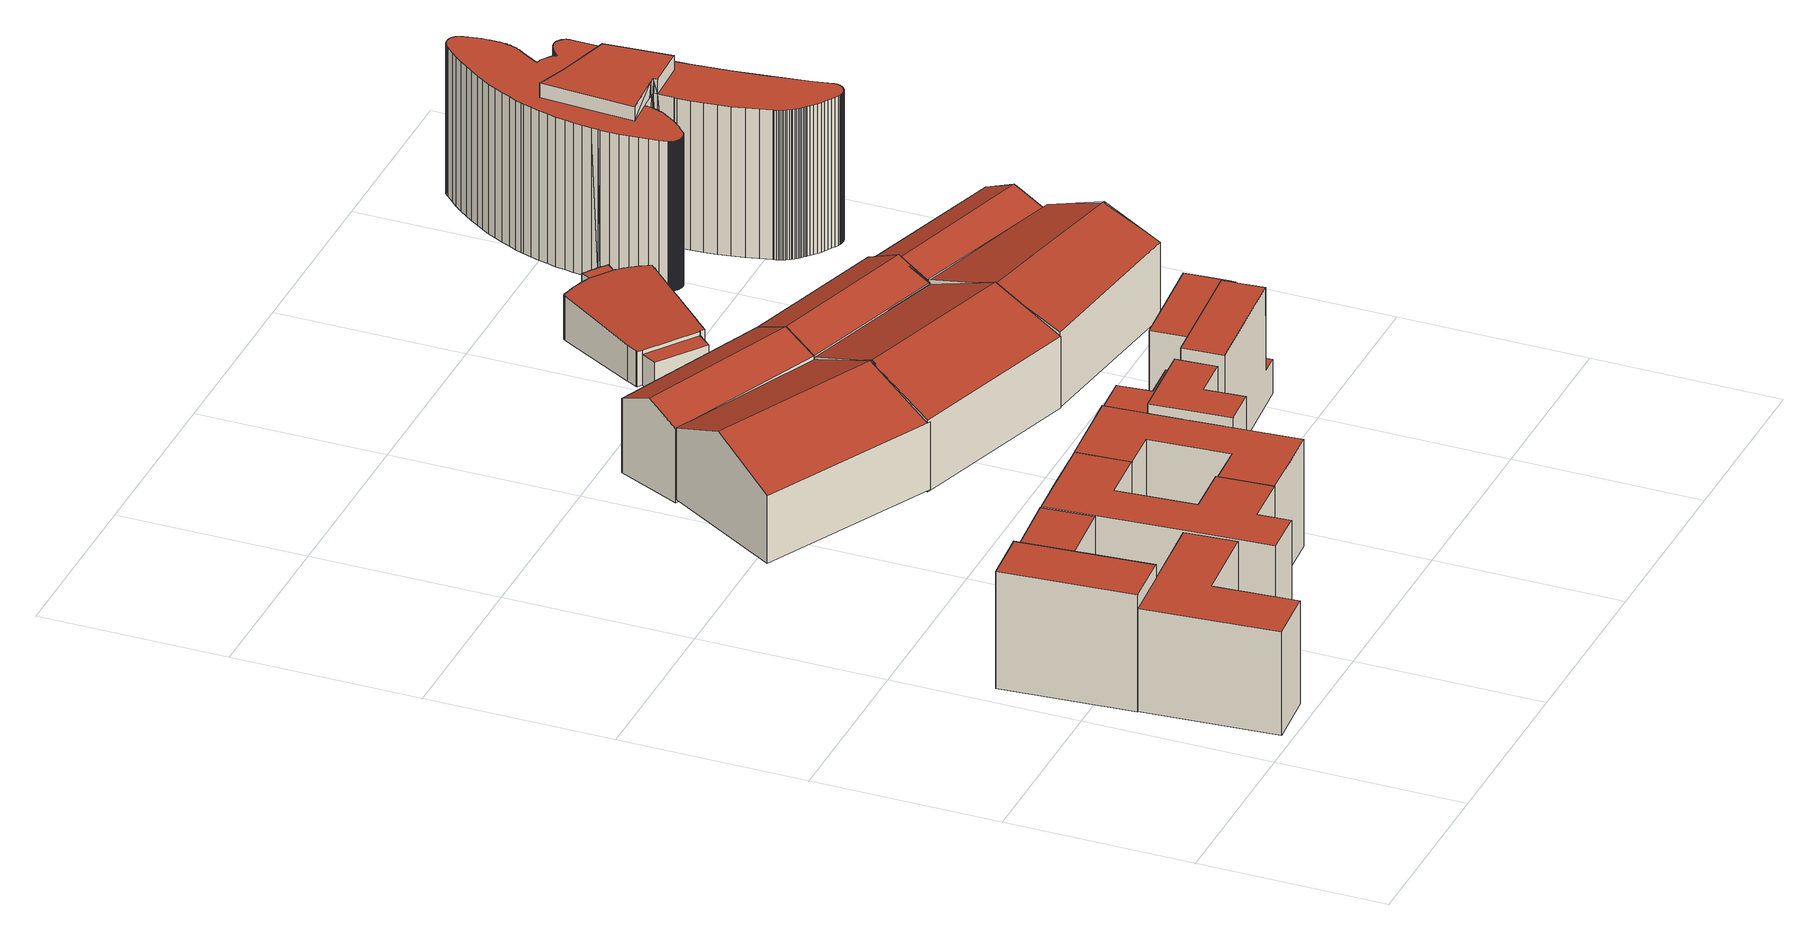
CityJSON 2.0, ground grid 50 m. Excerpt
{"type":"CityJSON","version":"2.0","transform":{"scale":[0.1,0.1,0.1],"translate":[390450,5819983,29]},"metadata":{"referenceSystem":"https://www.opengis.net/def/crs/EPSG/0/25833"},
"CityObjects":{
"building1":{"type":"Building","attributes":{"function":"1499","roofType":"1000","measuredHeight":32.84},"address":[{"locality":"Berlin","thoroughfareNumber":"8","thoroughfareName":"Neustädtische Kirchstr."}],"geometry":[{"type":"MultiSurface","lod":"2","boundaries":[[[0,1,2,3]],[[1,4,5,2]],[[0,6,4,1]],[[3,7,6,0]],[[2,5,7,3]],[[4,6,7,5]]],"semantics":{"surfaces":[{"type":"GroundSurface"},{"type":"WallSurface"},{"type":"RoofSurface"}],"values":[0,1,1,1,1,2]}}]},
"building2":{"type":"Building","attributes":{"function":"1499","roofType":"1000","measuredHeight":29.03},"address":[{"locality":"Berlin","thoroughfareNumber":"7A","thoroughfareName":"Neustädtische Kirchstr."},{"locality":"Berlin","thoroughfareNumber":"7","thoroughfareName":"Neustädtische Kirchstr."}],"geometry":[{"type":"MultiSurface","lod":"2","boundaries":[[[8,9,10,11,12,13,14,15]],[[16,15,14,17]],[[18,13,12,19]],[[20,19,12,11,10]],[[17,14,13,18]],[[10,9,8,21,22,20]],[[21,8,15,16]],[[19,20,22,21,16,17,18]]],"semantics":{"surfaces":[{"type":"RoofSurface"},{"type":"WallSurface"},{"type":"GroundSurface"}],"values":[0,1,1,1,1,1,1,2]}}]},
"building3":{"type":"Building","attributes":{"function":"1499","roofType":"1000","measuredHeight":29.71},"address":[{"locality":"Berlin","thoroughfareNumber":"21","thoroughfareName":"Georgenstr."}],"geometry":[{"type":"MultiSurface","lod":"2","boundaries":[[[23,24,25,26]],[[27,28,29,30]],[[27,24,23,28]],[[30,25,24,27]],[[28,23,26,29]],[[29,26,25,30]]],"semantics":{"surfaces":[{"type":"RoofSurface"},{"type":"GroundSurface"},{"type":"WallSurface"}],"values":[0,1,2,2,2,2]}}]},
"building4":{"type":"Building","attributes":{"function":"1499","roofType":"1000","measuredHeight":30.16},"address":[{"locality":"Berlin","thoroughfareNumber":"22","thoroughfareName":"Georgenstr."}],"geometry":[{"type":"MultiSurface","lod":"2","boundaries":[[[31,32,33,34,35,36,37,38,39,40,41]],[[42,43,44,45,46,47,48,49,50,51,52,53,54,55]],[[40,49,48,41]],[[33,45,44,34]],[[34,44,43,35]],[[41,48,47,31]],[[32,46,45,33]],[[31,47,46,32]],[[38,51,50,39]],[[43,42,55,54,53,37,36,35]],[[53,52,51,38,37]],[[39,50,49,40]]],"semantics":{"surfaces":[{"type":"GroundSurface"},{"type":"RoofSurface"},{"type":"WallSurface"}],"values":[0,1,2,2,2,2,2,2,2,2,2,2]}}]},
"building5":{"type":"Building","attributes":{"function":"1421","roofType":"1000","measuredHeight":30.05},"address":[{"locality":"Berlin","thoroughfareNumber":"23","thoroughfareName":"Georgenstr."}],"geometry":[{"type":"MultiSurface","lod":"2","boundaries":[[[56,57,58,59,60,61,62,63,64,65,66]],[[67,68,69,70,71,72,73,74,75,76]],[[74,61,60,75]],[[75,60,59,76]],[[67,58,57,68]],[[69,68,57,56,70]],[[76,59,58,67]],[[73,62,61,74]],[[64,63,62,73,72]],[[56,66,65,64,72,71,70]]],"semantics":{"surfaces":[{"type":"RoofSurface"},{"type":"GroundSurface"},{"type":"WallSurface"}],"values":[0,1,2,2,2,2,2,2,2,2]}}]},
"building6":{"type":"Building","attributes":{"function":"1499","roofType":"1000","measuredHeight":33},"address":[{"locality":"Berlin","thoroughfareNumber":"24","thoroughfareName":"Georgenstr."}],"geometry":[{"type":"MultiSurface","lod":"2","boundaries":[[[77,78,79,80,81,82,83,84]],[[85,86,87,88,89,90,91]],[[92,93,94,95]],[[96,97,98,99,100,101,102,103]],[[104,105,106,107,108,109,110,111,112]],[[81,80,95,94,105,104,85,91,113]],[[88,103,102,89]],[[104,112,86,85]],[[96,109,108,107,114,115,78,77,84,98,97]],[[79,92,95,80]],[[84,83,82,100,99,98]],[[89,102,101,90]],[[96,103,88,87,86,112,111,110,109]],[[78,115,114,107,106,93,92,79]],[[105,94,93,106]],[[90,101,100,82,81,113,91]]],"semantics":{"surfaces":[{"type":"RoofSurface"},{"type":"GroundSurface"},{"type":"WallSurface"}],"values":[0,0,0,0,1,2,2,2,2,2,2,2,2,2,2,2]}}]},
"building7":{"type":"Building","attributes":{"function":"1499","roofType":"1000","measuredHeight":33.16},"address":[{"locality":"Berlin","thoroughfareNumber":"25","thoroughfareName":"Georgenstr."}],"geometry":[{"type":"MultiSurface","lod":"2","boundaries":[[[116,117,118,119,120,121,122]],[[123,124,125,126,127,128,129]],[[130,131,132,133]],[[134,135,136,137]],[[138,139,140,141]],[[141,127,126,138]],[[130,129,128,137,136,142,131]],[[140,143,134,137,128,127,141]],[[133,123,129,130]],[[135,134,143,140,139,116,122,144,145]],[[117,116,139,138,126,125,146,118]],[[133,132,120,119,118,146,125,124,123]],[[122,121,120,132,131,142,136,135,145,144]]],"semantics":{"surfaces":[{"type":"GroundSurface"},{"type":"RoofSurface"},{"type":"WallSurface"}],"values":[0,1,1,1,1,2,2,2,2,2,2,2,2]}}]},
"building8":{"type":"Building","attributes":{"description":"155919_BFFS","name":"Friedrichstraße","function":"1191","roofType":"1130","measuredHeight":27.84},"address":[{"locality":"Berlin","thoroughfareNumber":"142","thoroughfareName":"Friedrichstr."}],"geometry":[{"type":"MultiSurface","lod":"2","boundaries":[[[147,148,149,150]],[[151,152,153,154]],[[155,156,157,158]],[[159,160,161,162]],[[163,164,165,166]],[[167,168,169,170]],[[171,172,173,174]],[[175,176,177,178]],[[179,180,181,150,149]],[[182,183,184,148,147]],[[185,186,169,168]],[[187,188,171,174]],[[189,190,175,178]],[[181,182,147,150]],[[191,192,151,154]],[[184,193,182,162,161]],[[194,195,196,158,157]],[[197,198,177,176]],[[188,199,200,172,171]],[[201,184,161,160]],[[202,203,153,152]],[[196,204,155,158]],[[205,206,164,163]],[[192,207,202,152,151]],[[203,208,191,154,153]],[[186,209,210,170,169]],[[211,212,187,174,173]],[[213,214,185,168,167]],[[182,215,159,162]],[[200,211,173,172]],[[204,216,217,156,155]],[[215,218,201,160,159]],[[217,194,157,156]],[[219,220,166,165]],[[184,179,149,148]],[[210,213,167,170]],[[198,189,178,177]],[[190,197,176,175]],[[206,219,165,164]],[[220,205,163,166]],[[213,210,209,214]],[[192,191,208,207]],[[205,219,206]],[[182,181,180,183]],[[218,193,184,201]],[[204,196,195,216]],[[214,209,186,185]],[[199,212,211,200]],[[207,208,203,202]],[[188,187,212,199]],[[183,180,179,184]],[[215,182,193,218]],[[216,195,194,217]],[[220,219,205]],[[190,189,198,197]]],"semantics":{"surfaces":[{"type":"GroundSurface"},{"type":"WallSurface"},{"type":"RoofSurface"}],"values":[0,0,0,0,0,0,0,0,1,1,1,1,1,1,1,1,1,1,1,1,1,1,1,1,1,1,1,1,1,1,1,1,1,1,1,1,1,1,1,1,2,2,2,2,2,2,2,2,2,2,2,2,2,2,2]}}]},
"building9":{"type":"Building","attributes":{"roofType":"1000","measuredHeight":12.58},"address":[{"country":"Germany","locality":"Berlin"}],"geometry":[{"type":"Solid","lod":"2","boundaries":[[[[221,222,223,224]],[[225,226,227,228]],[[229,225,228,230]],[[231,221,224,232]],[[233,234,235,236,237,238,239,240]],[[222,241,242,223]],[[226,243,244,227]],[[245,246,247,248,249,250,251,252,234,233,240,239,253,254,255,256,257,230,228,227,244,258,259,260,261,262,263,264,265,266,267,268,269,270,271,272,273,274,232,224,223,242,275,276,277,278,279,280,281,282,283,284]],[[285,286,271,270]],[[287,285,270,269]],[[288,289,257,256]],[[290,291,274,273]],[[291,231,232,274]],[[286,292,272,271]],[[289,229,230,257]],[[292,290,273,272]],[[293,294,262,261]],[[295,296,264,263]],[[294,295,263,262]],[[297,298,259,258]],[[299,255,254,300]],[[252,251,301,302,303,235,234]],[[247,246,304,305,306,248]],[[243,297,258,244]],[[307,293,261,260]],[[302,301,308,309,306,305,304,310,311,312,313,314,315,316,317,318,319,320,321,322,296,295,294,293,307,298,297,243,226,225,229,289,288,299,300,323]],[[298,307,260,259]],[[316,315,280,279]],[[318,317,278,277]],[[317,316,279,278]],[[313,312,283,282]],[[315,314,281,280]],[[314,313,282,281]],[[322,321,241,324]],[[241,321,320,275,242]],[[296,322,324,265,264]],[[319,318,277,276]],[[320,319,276,275]],[[325,323,300,254,253]],[[324,326,266,265]],[[308,301,251,250]],[[238,325,253,239]],[[302,323,325,303]],[[299,288,256,255]],[[327,328,268,267]],[[328,287,269,268]],[[326,327,267,266]],[[311,310,245,284]],[[236,235,303,325,238,237]],[[310,304,246,245]],[[312,311,284,283]],[[309,308,250,249]],[[306,309,249,248]],[[222,221,231,291,290,292,286,285,287,328,327,326,324,241]]]],"semantics":{"surfaces":[{"type":"WallSurface"},{"type":"GroundSurface"},{"type":"RoofSurface"}],"values":[[0,0,0,0,0,0,0,1,0,0,0,0,0,0,0,0,0,0,0,0,0,0,0,0,0,2,0,0,0,0,0,0,0,0,0,0,0,0,0,0,0,0,0,0,0,0,0,0,2,0,0,0,0,2]]}}]},
"building10":{"type":"Building","geometry":[{"type":"MultiSurface","lod":"2","boundaries":[[[329,330,331,332]],[[333,334,335,336]],[[337,333,336,338]],[[339,340,341,342]],[[343,344,345,346]],[[340,337,338,341]],[[334,343,346,335]],[[347,348,349,350]],[[348,351,352,349]],[[351,353,354,352]],[[355,356,357,358]],[[359,360,361,362]],[[363,364,365,366]],[[360,363,366,361]],[[367,368,369,370]],[[371,367,370,372]],[[373,359,362,374]],[[356,375,376,357]],[[377,371,372,378]],[[375,377,378,376]],[[379,355,358,380]],[[381,382,383,384]],[[382,373,374,383]],[[385,386,387,388]],[[386,389,390,387]],[[391,392,393,394]],[[395,396,397,398]],[[396,399,400,397]],[[401,402,403,404]],[[405,406,407,408]],[[406,409,410,407]],[[411,412,413,414]],[[399,415,416,400]],[[389,411,414,390]],[[415,401,404,416]],[[402,385,388,403]],[[412,405,408,413]],[[409,391,394,410]],[[417,395,398,418]],[[419,420,421,422]],[[423,424,425,426]],[[427,428,429,430]],[[424,431,432,425]],[[433,423,426,434]],[[435,436,437,438]],[[428,419,422,429]],[[344,439,440,345]],[[441,442,443,444]],[[439,435,438,440]],[[442,445,446,443]],[[445,447,448,446]],[[447,449,450,448]],[[431,427,430,432]],[[436,433,434,437]],[[420,441,444,421]],[[451,452,453,454]],[[455,456,457,458]],[[456,459,460,457]],[[459,379,380,460]],[[461,451,454,462]],[[463,461,462,464]],[[465,463,464,466]],[[467,468,469,470]],[[471,472,473,474]],[[475,476,477,478]],[[479,480,481,482]],[[468,475,478,469]],[[472,483,484,473]],[[480,467,470,481]],[[476,471,474,477]],[[485,486,487,488]],[[486,489,490,487]],[[491,485,488,492]],[[493,494,495,496]],[[497,498,499,500]],[[501,497,500,502]],[[483,503,504,484]],[[505,506,507,508]],[[498,509,510,499]],[[511,512,513,514]],[[506,515,516,507]],[[517,511,514,518]],[[503,519,520,504]],[[521,501,502,522]],[[519,523,524,520]],[[494,521,522,495]],[[523,505,508,524]],[[509,517,518,510]],[[512,525,526,513]],[[527,528,529]],[[530,528,527]],[[530,527,516]],[[515,531,530,516]],[[532,533,534,535]],[[536,537,538,539]],[[540,541,542,543]],[[544,545,546,547]],[[537,540,543,538]],[[541,548,549,542]],[[548,550,551,549]],[[550,532,535,551]],[[545,536,539,546]],[[552,553,554,555]],[[556,552,555,557]],[[558,559,560,561]],[[562,563,564,565]],[[553,566,567,554]],[[568,569,570,571]],[[566,568,571,567]],[[569,572,573,570]],[[574,562,565,575]],[[559,576,577,560]],[[572,574,575,573]],[[576,556,557,577]],[[578,579,580,581,582,583,584,585,586,587,588,589,590,591,592,593,594,595,596,418,398,397,400,416,404,403,388,387,390,414,413,408,407,410,394,393,597,598,599,600,601,602,603,604,605,606,607,608,609,610,611,612,613,614,615,616,617,618,619,620,621,622,623,624,625,626,627,628,629,630,631,632,633,634,635,636,637,638,639,640,641,642,643,644,645,646,350,349,352,354,647,648,649,650,651,652,653,654,655,656,657,658,659,547,546,539,538,543,542,549,551,535,534,660,661,662,663,664,665,666,667,668,669,670,671,672,673,674,675,676,677,678,342,341,338,336,335,346,345,440,438,437,434,426,425,432,430,429,422,421,444,443,446,448,450,679,680,681,682,683,684,685,686,687,688,689,690,691,692,693,694,695,696,697,698,699,700,701,702,703,704,705,706,707,708,709,710,711,712,713,714,715,716,717,718,492,488,487,490,719,720,721,722,723,724,725,726,727,728,729,730,731,732,733,734,735,561,560,577,557,555,554,567,571,570,573,575,565,564,736,737,738,739,740,741,742,743,744,745,746,747,748,749,750,751,752,753,754,755,756,757,758,759,760,761,762,763,764,765,766,767,768,769,770,771,772,773,774,775,776,777,778,779,780,781,782,783,784,785,786,787,788,789,790,791,792,793,794,458,457,460,380,358,357,376,378,372,370,369,795,796,384,383,374,362,361,366,365,797,798,799,800,801,802,803,804,496,495,522,502,500,499,510,518,514,513,526,805,806,807,808,809,810,811,812,813,814,815,816,817,818,819,820,821,822,823,824,825,826,827,828,829,830,482,481,470,469,478,477,474,473,484,504,520,524,508,507,516,527,529,831,832,833,834,835,836,837,838,839,840,841,842,843,844,845,846,847,848,849,850,851,852,853,854,855,856,857,858,859,860,861,862,863,864,865,866,867,868,869,870,871,872,873,874,875,876,877,878,466,464,462,454,453,879,880,881,882,883,884,885,886,887,888,889,890,891,892,893,894,895,896,897,898,332,331,899,900,901,902,903,904,905,906]],[[907,908,732,731]],[[909,907,731,730]],[[910,909,730,729]],[[911,912,816,815]],[[913,914,830,829]],[[915,916,806,805]],[[525,915,805,526]],[[917,918,818,817]],[[919,920,810,809]],[[921,922,827,826]],[[923,924,824,823]],[[924,925,825,824]],[[926,927,808,807]],[[928,929,822,821]],[[930,928,821,820]],[[931,932,812,811]],[[933,913,829,828]],[[934,930,820,819]],[[935,936,814,813]],[[936,911,815,814]],[[925,921,826,825]],[[914,479,482,830]],[[918,934,819,818]],[[912,917,817,816]],[[922,933,828,827]],[[916,926,807,806]],[[929,923,823,822]],[[927,919,809,808]],[[920,931,811,810]],[[932,935,813,812]],[[937,938,875,874]],[[939,465,466,878]],[[938,940,876,875]],[[941,329,332,898]],[[942,939,878,877]],[[943,937,874,873]],[[392,944,597,393]],[[945,946,603,602]],[[947,948,869,868]],[[944,949,598,597]],[[950,951,872,871]],[[948,952,870,869]],[[953,954,600,599]],[[940,942,877,876]],[[949,953,599,598]],[[952,950,871,870]],[[955,945,602,601]],[[956,947,868,867]],[[954,955,601,600]],[[946,957,604,603]],[[951,943,873,872]],[[897,941,898]],[[958,941,897]],[[958,897,896]],[[959,958,896]],[[960,959,896,895]],[[961,962,637,636]],[[963,964,663,662]],[[965,966,634,633]],[[967,965,633,632]],[[968,961,636,635]],[[962,969,638,637]],[[970,967,632,631]],[[966,968,635,634]],[[969,971,639,638]],[[531,972,364,363,360,359,373,382,381,973,974,368,367,371,377,375,356,355,379,459,456,455,975,976,977,978,979,980,981,982,983,984,985,986,987,988,989,990,991,992,993,994,995,996,997,998,999,1000,1001,1002,1003,1004,1005,1006,1007,1008,1009,1010,1011,1012,1013,1014,1015,1016,1017,1018,1019,1020,1021,1022,1023,1024,1025,1026,1027,1028,1029,1030,1031,1032,1033,563,562,574,572,569,568,566,553,552,556,576,559,558,1034,1035,1036,908,907,909,910,1037,1038,1039,1040,1041,1042,1043,1044,1045,1046,489,486,485,491,1047,1048,1049,1050,1051,1052,1053,1054,1055,1056,1057,1058,1059,1060,1061,1062,1063,1064,1065,1066,1067,1068,1069,1070,1071,1072,1073,1074,1075,1076,1077,1078,1079,1080,1081,1082,1083,1084,1085,1086,449,447,445,442,441,420,419,428,427,431,424,423,433,436,435,439,344,343,334,333,337,340,339,1087,1088,1089,1090,1091,1092,1093,1094,1095,1096,1097,1098,1099,1100,1101,964,963,1102,1103,533,532,550,548,541,540,537,536,545,544,1104,1105,1106,1107,1108,1109,1110,1111,1109,1112,1113,1114,1115,1116,1117,1118,1119,1120,1121,353,351,348,347,1122,1123,1124,1125,1126,1127,1128,971,969,962,961,968,966,965,967,970,1129,1130,1131,1132,1133,1134,1135,1136,1137,1138,1139,1140,1141,1142,1143,1144,1145,1146,1147,1148,1149,1150,1151,1152,1153,1154,957,946,945,955,954,953,949,944,392,391,409,406,405,412,411,389,386,385,402,401,415,399,396,395,417,1155,1156,1157,1158,1159,1160,1161,1162,1163,1164,1165,1166,1167,1168,1169,1170,1171,1172,1173,1174,1175,1176,1177,1178,1179,1180,1181,330,329,941,958,959,960,1182,1183,1184,1185,1186,1187,1188,1189,1190,1191,1192,1193,1194,1195,1196,1197,452,451,461,463,465,939,942,940,938,937,943,951,950,952,948,947,956,1198,1199,1200,1201,1202,1203,1204,1205,1206,1207,1208,1209,1210,1211,1212,1213,1214,1215,1216,1217,1218,1219,1220,1221,1222,1223,1224,1225,1226,1227,1228,1229,1230,1231,1232,528,530]],[[515,506,505,523,519,503,483,472,471,476,475,468,467,480,479,914,913,933,922,921,925,924,923,929,928,930,934,918,917,912,911,936,935,932,931,920,919,927,926,916,915,525,512,511,517,509,498,497,501,521,494,493,1233,1234,1235,1236,1237,1238,1239,1240]],[[531,515,1240,972]],[[1121,1120,648,647]],[[1119,1118,650,649]],[[1120,1119,649,648]],[[353,1121,647,354]],[[1241,1117,1242]],[[1118,1117,650]],[[650,1117,651]],[[1117,1243,651]],[[1243,1244,652,651]],[[1044,1043,722,721]],[[489,1046,719,490]],[[1046,1045,720,719]],[[1045,1044,721,720]],[[1185,1184,892,891]],[[1183,1182,894,893]],[[1197,1196,880,879]],[[1196,1195,881,880]],[[1193,1192,884,883]],[[1186,1185,891,890]],[[1189,1188,888,887]],[[1188,1187,889,888]],[[1190,1189,887,886]],[[452,1197,879,453]],[[1182,960,895,894]],[[1184,1183,893,892]],[[1194,1193,883,882]],[[1192,1191,885,884]],[[1187,1186,890,889]],[[1195,1194,882,881]],[[1191,1190,886,885]],[[1040,1039,726,725]],[[1041,1040,725,724]],[[1043,1042,723,722]],[[1042,1041,724,723]],[[1093,1092,673,672]],[[1092,1091,674,673]],[[1088,1087,678,677]],[[1245,1246,1113,1112]],[[1087,339,342,678]],[[1090,1089,676,675]],[[1089,1088,677,676]],[[1091,1090,675,674]],[[982,981,788,787]],[[983,982,787,786]],[[984,983,786,785]],[[1247,1248,1116,1115]],[[1066,1065,700,699]],[[1060,1059,706,705]],[[1070,1069,696,695]],[[1056,1055,710,709]],[[1058,1057,708,707]],[[1068,1067,698,697]],[[1064,1063,702,701]],[[1062,1061,704,703]],[[1061,1060,705,704]],[[1069,1068,697,696]],[[1065,1064,701,700]],[[1057,1056,709,708]],[[1063,1062,703,702]],[[1067,1066,699,698]],[[1071,1070,695,694]],[[1059,1058,707,706]],[[1162,1161,590,589]],[[1159,1158,593,592]],[[1167,1166,585,584]],[[1157,1156,595,594]],[[1166,1165,586,585]],[[1160,1159,592,591]],[[1156,1155,596,595]],[[1170,1169,582,581]],[[1155,417,418,596]],[[1163,1162,589,588]],[[1158,1157,594,593]],[[1164,1163,588,587]],[[1169,1168,583,582]],[[1165,1164,587,586]],[[1168,1167,584,583]],[[1161,1160,591,590]],[[1209,1208,856,855]],[[1210,1209,855,854]],[[1204,1203,861,860]],[[1199,1198,866,865]],[[1212,1211,853,852]],[[1203,1202,862,861]],[[1211,1210,854,853]],[[1206,1205,859,858]],[[1208,1207,857,856]],[[1201,1200,864,863]],[[1202,1201,863,862]],[[1213,1212,852,851]],[[1200,1199,865,864]],[[1205,1204,860,859]],[[1207,1206,858,857]],[[1198,956,867,866]],[[1112,1109,1249]],[[1249,1109,1111]],[[1250,1249,1111,1110]],[[1108,1107,656,655]],[[1251,1249,1245]],[[1110,1108,655]],[[1108,1110,1109]],[[1244,1252,653,652]],[[1252,1253,654,653]],[[1112,1249,1245]],[[1099,1098,667,666]],[[1097,1096,669,668]],[[1100,1099,666,665]],[[1098,1097,668,667]],[[1096,1095,670,669]],[[975,455,458,794]],[[981,980,789,788]],[[978,977,792,791]],[[976,975,794,793]],[[979,978,791,790]],[[980,979,790,789]],[[977,976,793,792]],[[1237,1236,801,800]],[[1235,1234,803,802]],[[1234,1233,804,803]],[[1238,1237,800,799]],[[1240,1239,798,797]],[[1236,1235,802,801]],[[1233,493,496,804]],[[1239,1238,799,798]],[[1254,1247,1115,1114]],[[1173,1172,579,578]],[[1178,1177,903,902]],[[1171,1170,581,580]],[[1176,1175,905,904]],[[1175,1174,906,905]],[[1180,1179,901,900]],[[1179,1178,902,901]],[[1177,1176,904,903]],[[1172,1171,580,579]],[[1174,1173,578,906]],[[533,1103,660,534]],[[1102,963,662,661]],[[1101,1100,665,664]],[[1103,1102,661,660]],[[964,1101,664,663]],[[1055,1054,711,710]],[[1054,1053,712,711]],[[1053,1052,713,712]],[[1077,1076,689,688]],[[1080,1079,686,685]],[[1085,1084,681,680]],[[1078,1077,688,687]],[[1084,1083,682,681]],[[449,1086,679,450]],[[1072,1071,694,693]],[[1086,1085,680,679]],[[1082,1081,684,683]],[[1083,1082,683,682]],[[1076,1075,690,689]],[[1081,1080,685,684]],[[1074,1073,692,691]],[[1075,1074,691,690]],[[1073,1072,693,692]],[[1079,1078,687,686]],[[1221,1220,844,843]],[[1220,1219,845,844]],[[1226,1225,839,838]],[[1232,1231,832,831]],[[1227,1226,838,837]],[[1217,1216,848,847]],[[1219,1218,846,845]],[[1222,1221,843,842]],[[1230,1229,834,833]],[[1216,1215,849,848]],[[1224,1223,841,840]],[[1218,1217,847,846]],[[1231,1230,833,832]],[[1228,1227,837,836]],[[1223,1222,842,841]],[[528,1232,831,529]],[[1225,1224,840,839]],[[1215,1214,850,849]],[[1214,1213,851,850]],[[1229,835,834]],[[835,1229,836]],[[836,1229,1228]],[[1255,1229,1228]],[[1125,1124,644,643]],[[1122,347,350,646]],[[1126,1125,643,642]],[[1127,1126,642,641]],[[1128,1127,641,640]],[[1124,1123,645,644]],[[971,1128,640,639]],[[1123,1122,646,645]],[[364,972,1240,797,365]],[[1039,1038,727,726]],[[1038,1037,728,727]],[[1037,910,729,728]],[[1015,1014,755,754]],[[1014,1013,756,755]],[[1018,1017,752,751]],[[1023,1022,747,746]],[[1016,1015,754,753]],[[1021,1020,749,748]],[[1025,1024,745,744]],[[1019,1018,751,750]],[[1022,1021,748,747]],[[1017,1016,753,752]],[[1020,1019,750,749]],[[1024,1023,746,745]],[[1026,1025,744,743]],[[1029,1028,741,740]],[[1028,1027,742,741]],[[1032,1031,738,737]],[[1033,1032,737,736]],[[1181,1180,900,899]],[[973,381,384,796]],[[1027,1026,743,742]],[[330,1181,899,331]],[[368,974,795,369]],[[974,973,796,795]],[[1031,1030,739,738]],[[1030,1029,740,739]],[[563,1033,736,564]],[[1105,1104,659,658]],[[1248,1242,1117,1116]],[[1104,544,547,659]],[[1131,1130,629,628]],[[1134,1133,626,625]],[[1095,1094,671,670]],[[1133,1132,627,626]],[[1137,1136,623,622]],[[1135,1134,625,624]],[[1094,1093,672,671]],[[1136,1135,624,623]],[[1132,1131,628,627]],[[1130,1129,630,629]],[[1129,970,631,630]],[[1035,1034,735,734]],[[1034,558,561,735]],[[908,1036,733,732]],[[1036,1035,734,733]],[[1250,1110,1253,1241]],[[1244,1241,1252]],[[1253,1252,1241]],[[1253,1110,655]],[[655,654,1253]],[[1243,1241,1244]],[[1117,1241,1243]],[[1107,1106,657,656]],[[1106,1105,658,657]],[[1052,1051,714,713]],[[1048,1047,718,717]],[[1047,491,492,718]],[[1051,1050,715,714]],[[1049,715,1050]],[[715,1049,716]],[[716,1049,1048]],[[716,1048,717]],[[1246,1254,1114,1113]],[[1004,1003,766,765]],[[1006,1005,764,763]],[[1000,999,770,769]],[[1003,1002,767,766]],[[1013,1012,757,756]],[[1010,1009,760,759]],[[1009,1008,761,760]],[[1005,1004,765,764]],[[1011,1010,759,758]],[[999,998,771,770]],[[1012,1011,758,757]],[[1008,1007,762,761]],[[1007,1006,763,762]],[[1001,1000,769,768]],[[1002,1001,768,767]],[[985,984,785,784]],[[993,992,777,776]],[[995,994,775,774]],[[998,997,772,771]],[[988,987,782,781]],[[989,988,781,780]],[[992,991,778,777]],[[996,995,774,773]],[[991,990,779,778]],[[986,985,784,783]],[[994,993,776,775]],[[987,986,783,782]],[[997,996,773,772]],[[990,989,780,779]],[[1153,1152,607,606]],[[1144,1143,616,615]],[[1145,1144,615,614]],[[1154,1153,606,605]],[[1143,1142,617,616]],[[1147,1146,613,612]],[[1146,1145,614,613]],[[1151,1150,609,608]],[[1150,1149,610,609]],[[1149,1148,611,610]],[[1152,1151,608,607]],[[1148,1147,612,611]],[[957,1154,605,604]],[[1142,1141,618,617]],[[1141,1140,619,618]],[[1140,1139,620,619]],[[1138,1137,622,621]],[[1139,1138,621,620]],[[1249,1250,1241,1242,1248,1247,1254,1246,1245,1251]]],"semantics":{"surfaces":[{"type":"WallSurface"},{"type":"GroundSurface"},{"type":"RoofSurface"}],"values":[0,0,0,0,0,0,0,0,0,0,0,0,0,0,0,0,0,0,0,0,0,0,0,0,0,0,0,0,0,0,0,0,0,0,0,0,0,0,0,0,0,0,0,0,0,0,0,0,0,0,0,0,0,0,0,0,0,0,0,0,0,0,0,0,0,0,0,0,0,0,0,0,0,0,0,0,0,0,0,0,0,0,0,0,0,0,0,0,0,0,0,0,0,0,0,0,0,0,0,0,0,0,0,0,0,0,0,0,0,0,0,0,0,0,1,0,0,0,0,0,0,0,0,0,0,0,0,0,0,0,0,0,0,0,0,0,0,0,0,0,0,0,0,0,0,0,0,0,0,0,0,0,0,0,0,0,0,0,0,0,0,0,0,0,0,0,0,0,0,0,0,0,0,0,0,0,0,0,0,0,2,2,2,0,0,0,0,0,0,0,0,0,0,0,0,0,0,0,0,0,0,0,0,0,0,0,0,0,0,0,0,0,0,0,0,0,0,0,0,0,0,0,0,0,0,0,0,0,0,0,0,0,0,0,0,0,0,0,0,0,0,0,0,0,0,0,0,0,0,0,0,0,0,0,0,0,0,0,0,0,0,0,0,0,0,0,0,0,0,0,0,0,0,0,0,0,0,0,0,0,0,0,0,0,0,0,0,0,0,0,0,0,0,0,0,0,0,0,0,0,0,0,0,0,0,0,0,0,0,0,0,0,0,0,0,0,0,0,0,0,0,0,0,0,0,0,0,0,0,0,0,0,0,0,0,0,0,0,0,0,0,0,0,0,0,0,0,0,0,0,0,0,0,0,0,0,0,0,0,0,0,0,0,0,0,0,0,0,0,0,0,0,0,0,0,0,0,0,0,0,0,0,0,0,0,0,0,0,0,0,0,0,0,0,0,0,0,0,0,0,0,0,0,0,0,0,0,0,0,0,0,0,0,0,0,0,0,0,0,0,0,0,0,0,0,0,0,0,0,0,0,0,0,0,0,0,0,0,0,0,0,0,0,0,0,0,0,0,0,0,0,0,0,0,0,0,0,0,0,0,0,0,0,0,0,0,0,0,0,0,0,0,0,0,0,0,0,0,0,0,0,0,0,0,0,0,2]}}]}
},
"vertices":[
[39,369,43],[10,725,43],[155,737,43],[184,381,43],[10,725,372],[155,737,372],[39,369,372],[184,381,372],
[401,399,335],[187,381,335],[38,369,335],[50,231,335],[68,8,335],[217,21,335],[199,243,335],[412,261,335],[412,261,45],[199,243,45],[217,21,45],[68,8,45],[38,369,45],[401,399,45],[187,381,45],
[381,619,340],[369,756,340],[152,736,340],[165,599,340],[369,756,43],[381,619,43],[165,599,43],[152,736,43],
[661,421,38],[672,273,38],[536,263,38],[543,176,38],[420,167,38],[387,613,38],[376,756,38],[636,776,38],[646,632,38],[509,622,38],[525,411,38],[414,254,340],[420,167,340],[543,176,340],[536,263,340],[672,273,340],[661,421,340],[525,411,340],[509,622,340],[646,632,340],[636,776,340],[499,766,340],[376,756,340],[387,613,340],[403,402,340],
[858,795,340],[634,777,340],[646,631,340],[754,639,340],[771,424,340],[662,416,340],[673,273,340],[782,281,340],[897,290,340],[886,433,340],[869,648,340],[646,631,39],[634,777,39],[743,786,39],[858,795,39],[886,433,39],[897,290,39],[673,273,39],[662,416,39],[771,424,39],[754,639,39],
[875,572,367],[883,467,367],[986,475,367],[977,581,367],[1088,590,367],[1080,699,367],[969,690,367],[866,681,367],[1140,594,131],[1122,817,131],[1070,813,131],[969,804,131],[977,713,131],[1078,721,131],[1088,590,131],[986,475,91],[1097,485,91],[1089,590,91],[977,581,91],[857,795,332],[864,704,332],[866,681,332],[979,691,332],[1080,699,332],[1078,721,332],[977,713,332],[969,805,332],[1140,594,37],[1089,590,37],[1097,485,37],[883,467,37],[870,628,37],[857,795,37],[969,804,37],[1070,813,37],[1122,817,37],[1088,590,332],[883,467,91],[883,467,332],
[1122,817,36],[1230,826,36],[1504,849,36],[1513,736,36],[1522,625,36],[1248,602,36],[1140,594,36],[1514,718,333],[1513,736,333],[1504,849,333],[1230,826,333],[1239,713,333],[1455,731,333],[1457,714,333],[1457,714,132],[1464,620,132],[1522,625,132],[1514,718,132],[1131,704,368],[1140,594,368],[1464,620,368],[1455,731,368],[1230,826,132],[1122,817,132],[1131,704,132],[1239,713,132],[1464,620,333],[1131,704,333],[1140,594,132],[1140,594,333],[1504,849,132],
[985,1592,8],[1058,1769,8],[1455,1645,8],[1402,1463,8],[1297,1083,18],[1402,1468,18],[1829,1333,18],[1769,1017,18],[364,1461,23],[567,1797,23],[988,1598,23],[825,1227,23],[551,1773,14],[632,1946,14],[1058,1769,14],[985,1592,14],[1395,1656,12],[1412,1698,12],[1577,1637,12],[1560,1595,12],[1400,1463,8],[1437,1637,8],[1857,1505,8],[1822,1342,8],[819,1231,19],[985,1593,19],[1401,1462,19],[1296,1081,19],[906,1883,13],[1077,1821,13],[1061,1777,13],[890,1840,13],[1455,1645,222],[1428,1554,265],[1402,1463,222],[985,1592,222],[1021,1680,265],[1058,1769,222],[1437,1637,223],[1857,1505,223],[1296,1081,219],[819,1231,219],[890,1840,130],[906,1883,130],[1769,1017,229],[1297,1083,229],[1021,1680,264],[988,1598,212],[907,1412,297],[825,1227,212],[1077,1821,130],[1061,1777,130],[902,1412,298],[985,1593,219],[632,1946,222],[1402,1468,229],[1829,1333,229],[364,1461,212],[1395,1656,120],[1412,1698,120],[1350,1275,291],[1799,1175,291],[1839,1423,260],[1822,1342,223],[1401,1462,219],[1349,1271,298],[1400,1463,223],[1418,1550,260],[551,1773,222],[465,1629,297],[567,1797,212],[592,1859,264],[1577,1637,120],[1560,1595,120],
[1297,2252,149],[1277,2230,149],[1277,2230,24],[1297,2252,24],[1130,2300,148],[1136,2299,148],[1136,2299,24],[1130,2300,24],[1126,2293,147],[1126,2293,24],[1291,2257,149],[1291,2257,24],[1072,1940,24],[1107,1915,24],[1107,1915,110],[1072,1940,110],[1057,1951,110],[982,2004,110],[982,2004,24],[1057,1951,24],[1280,2228,149],[1280,2227,24],[1146,2297,148],[1146,2297,24],[1327,2144,24],[1326,2143,24],[1189,1987,24],[1177,1974,24],[1176,1975,24],[1149,1943,24],[1138,1951,24],[1138,1950,24],[1005,2045,24],[993,2053,24],[995,2057,24],[1010,2086,24],[1125,2294,24],[1155,2295,24],[1165,2292,24],[1175,2289,24],[1185,2286,24],[1194,2282,24],[1203,2278,24],[1213,2274,24],[1221,2270,24],[1235,2296,24],[1242,2292,24],[1250,2287,24],[1252,2286,24],[1262,2279,24],[1267,2275,24],[1272,2272,24],[1282,2265,24],[1284,2263,24],[1287,2220,24],[1294,2213,24],[1301,2205,24],[1307,2197,24],[1313,2189,24],[1319,2181,24],[1325,2172,24],[1330,2164,24],[1335,2155,24],[1326,2145,24],[1262,2279,149],[1267,2275,149],[1252,2286,149],[1010,2086,125],[1125,2294,147],[1282,2265,149],[1284,2263,149],[1272,2272,149],[1185,2286,149],[1194,2282,150],[1203,2278,150],[1213,2274,150],[1155,2295,149],[1165,2292,149],[995,2057,123],[993,2053,122],[1138,1951,122],[1138,1950,122],[1138,1950,110],[1326,2143,146],[1189,1987,128],[1177,1974,126],[1175,2289,149],[1149,1943,122],[1176,1975,126],[1327,2144,147],[1326,2145,147],[1335,2155,148],[1330,2164,148],[1325,2172,148],[1319,2181,149],[1313,2189,149],[1307,2197,149],[1301,2205,150],[1294,2213,150],[1287,2220,150],[1280,2228,150],[1221,2270,150],[1005,2045,122],[1221,2270,149],[1005,2045,110],[1235,2296,149],[1242,2292,149],[1250,2287,149],
[1754,2125,465],[1766,2024,465],[1766,2024,45],[1754,2125,45],[1437,2115,465],[1436,2115,465],[1436,2115,45],[1437,2115,45],[1438,2115,465],[1438,2115,45],[1440,2116,465],[1439,2116,465],[1439,2116,45],[1440,2116,45],[1435,2114,465],[1434,2114,465],[1434,2114,45],[1435,2114,45],[1608,2025,465],[1601,2058,465],[1601,2058,45],[1608,2025,45],[1596,2092,465],[1596,2092,45],[1592,2126,465],[1592,2126,45],[1662,2656,465],[1661,2652,465],[1661,2652,45],[1662,2656,45],[1642,2615,465],[1634,2602,465],[1634,2602,45],[1642,2615,45],[1621,2581,465],[1613,2566,465],[1613,2566,45],[1621,2581,45],[1655,2636,465],[1653,2633,465],[1653,2633,45],[1655,2636,45],[1657,2640,465],[1657,2640,45],[1643,2615,465],[1643,2615,45],[1659,2648,465],[1659,2648,45],[1658,2644,465],[1658,2644,45],[1662,2660,465],[1662,2660,45],[1647,2622,465],[1645,2619,465],[1645,2619,45],[1647,2622,45],[1778,1840,465],[1777,1839,465],[1777,1839,45],[1778,1840,45],[1776,1839,465],[1776,1839,45],[1771,1836,465],[1769,1836,465],[1769,1836,45],[1771,1836,45],[1783,1844,465],[1783,1843,465],[1783,1843,45],[1783,1844,45],[1782,1843,465],[1782,1843,45],[1780,1841,465],[1779,1841,465],[1779,1841,45],[1780,1841,45],[1774,1837,465],[1773,1837,465],[1773,1837,45],[1774,1837,45],[1772,1837,465],[1772,1837,45],[1776,1838,465],[1775,1838,465],[1775,1838,45],[1776,1838,45],[1781,1842,465],[1781,1842,45],[1784,1845,465],[1784,1845,45],[1423,2114,465],[1422,2114,465],[1422,2114,45],[1423,2114,45],[1429,2113,465],[1428,2113,465],[1428,2113,45],[1429,2113,45],[1425,2114,465],[1424,2114,465],[1424,2114,45],[1425,2114,45],[1427,2113,465],[1427,2113,45],[1430,2114,465],[1430,2114,45],[1432,2114,465],[1431,2114,465],[1431,2114,45],[1432,2114,45],[1433,2114,465],[1433,2114,45],[1421,2114,465],[1420,2114,465],[1420,2114,45],[1421,2114,45],[1419,2115,465],[1419,2115,45],[1418,2115,465],[1418,2115,45],[1417,2115,465],[1417,2115,45],[1735,2547,465],[1735,2546,465],[1735,2546,45],[1735,2547,45],[1664,2672,465],[1664,2668,465],[1664,2668,45],[1664,2672,45],[1663,2664,465],[1663,2664,45],[1734,2548,465],[1734,2548,45],[1733,2548,465],[1733,2548,45],[1733,2549,465],[1733,2549,45],[1657,2553,130],[1656,2553,130],[1656,2553,45],[1657,2553,45],[1656,2550,130],[1656,2549,130],[1656,2549,45],[1656,2550,45],[1656,2552,130],[1656,2551,130],[1656,2551,45],[1656,2552,45],[1657,2555,130],[1657,2554,130],[1657,2554,45],[1657,2555,45],[1655,2549,130],[1655,2549,45],[1393,2405,465],[1397,2430,465],[1397,2430,45],[1393,2405,45],[1403,2453,465],[1403,2453,45],[1389,2381,465],[1389,2381,45],[1631,2568,130],[1632,2568,130],[1632,2568,45],[1631,2568,45],[1635,2570,130],[1636,2570,130],[1636,2570,45],[1635,2570,45],[1634,2569,130],[1634,2569,45],[1655,2548,130],[1655,2548,45],[1654,2546,130],[1653,2545,130],[1653,2545,45],[1654,2546,45],[1637,2570,130],[1637,2570,45],[1639,2571,130],[1640,2571,130],[1640,2571,45],[1639,2571,45],[1653,2544,130],[1653,2544,45],[1638,2571,130],[1638,2571,45],[1655,2547,130],[1655,2547,45],[1633,2569,130],[1633,2569,45],[1654,2547,130],[1654,2547,45],[1641,2571,130],[1641,2571,45],[1658,2536,45],[1661,2533,465],[1661,2533,45],[1658,2536,465],[1653,2544,465],[1517,2209,465],[1516,2208,465],[1516,2208,45],[1517,2209,45],[1524,2229,465],[1523,2226,465],[1523,2226,45],[1524,2229,45],[1522,2222,465],[1521,2219,465],[1521,2219,45],[1522,2222,45],[1526,2236,465],[1525,2233,465],[1525,2233,45],[1526,2236,45],[1520,2216,465],[1520,2216,45],[1518,2212,465],[1518,2212,45],[1606,2798,465],[1607,2798,465],[1607,2798,45],[1606,2798,45],[1606,2797,465],[1606,2797,45],[1603,2795,465],[1604,2796,465],[1604,2796,45],[1603,2795,45],[1613,2801,465],[1614,2802,465],[1614,2802,45],[1613,2801,45],[1608,2799,465],[1608,2799,45],[1609,2800,465],[1610,2800,465],[1610,2800,45],[1609,2800,45],[1611,2800,465],[1611,2800,45],[1612,2801,465],[1612,2801,45],[1605,2797,465],[1605,2797,45],[1792,1864,45],[1792,1863,45],[1792,1861,45],[1792,1860,45],[1791,1859,45],[1791,1858,45],[1791,1857,45],[1791,1856,45],[1790,1855,45],[1790,1854,45],[1789,1853,45],[1789,1852,45],[1788,1851,45],[1788,1850,45],[1787,1849,45],[1787,1848,45],[1786,1847,45],[1785,1847,45],[1785,1846,45],[1768,1836,45],[1767,1835,45],[1766,1835,45],[1765,1835,45],[1764,1835,45],[1763,1835,45],[1762,1835,45],[1761,1835,45],[1760,1835,45],[1759,1835,45],[1758,1835,45],[1757,1835,45],[1755,1835,45],[1754,1835,45],[1753,1836,45],[1752,1836,45],[1751,1836,45],[1750,1837,45],[1749,1837,45],[1744,1839,45],[1735,1844,45],[1726,1849,45],[1717,1855,45],[1708,1860,45],[1699,1866,45],[1691,1873,45],[1683,1879,45],[1675,1886,45],[1670,1891,45],[1669,1891,45],[1666,1894,45],[1662,1897,45],[1659,1900,45],[1656,1903,45],[1653,1906,45],[1650,1910,45],[1647,1913,45],[1644,1917,45],[1642,1920,45],[1639,1924,45],[1637,1928,45],[1635,1932,45],[1633,1936,45],[1631,1940,45],[1629,1944,45],[1628,1948,45],[1626,1952,45],[1625,1957,45],[1624,1960,45],[1616,1992,45],[1589,2160,45],[1587,2193,45],[1587,2201,45],[1589,2201,45],[1589,2244,45],[1589,2255,45],[1573,2254,45],[1561,2254,45],[1527,2252,45],[1527,2251,45],[1527,2247,45],[1527,2244,45],[1526,2240,45],[1517,2207,45],[1514,2200,45],[1508,2191,45],[1502,2182,45],[1496,2173,45],[1490,2165,45],[1483,2156,45],[1476,2148,45],[1469,2140,45],[1461,2133,45],[1453,2126,45],[1448,2121,45],[1447,2120,45],[1446,2119,45],[1445,2119,45],[1444,2118,45],[1443,2118,45],[1442,2117,45],[1441,2117,45],[1416,2116,45],[1415,2116,45],[1414,2117,45],[1413,2117,45],[1412,2118,45],[1411,2118,45],[1410,2119,45],[1409,2119,45],[1408,2120,45],[1408,2121,45],[1407,2121,45],[1406,2122,45],[1405,2123,45],[1404,2124,45],[1404,2125,45],[1403,2125,45],[1402,2126,45],[1402,2127,45],[1401,2128,45],[1401,2129,45],[1400,2130,45],[1400,2131,45],[1399,2132,45],[1399,2133,45],[1398,2134,45],[1398,2135,45],[1398,2136,45],[1397,2137,45],[1397,2138,45],[1397,2139,45],[1393,2161,45],[1389,2186,45],[1386,2210,45],[1384,2234,45],[1382,2259,45],[1382,2283,45],[1382,2308,45],[1383,2314,45],[1384,2332,45],[1386,2357,45],[1409,2477,45],[1416,2501,45],[1424,2524,45],[1427,2531,45],[1433,2547,45],[1443,2569,45],[1453,2592,45],[1464,2613,45],[1476,2635,45],[1489,2656,45],[1502,2676,45],[1516,2697,45],[1531,2716,45],[1546,2735,45],[1562,2754,45],[1579,2772,45],[1597,2789,45],[1615,2802,45],[1616,2802,45],[1617,2802,45],[1618,2803,45],[1620,2803,45],[1621,2803,45],[1622,2803,45],[1623,2803,45],[1624,2803,45],[1625,2803,45],[1626,2803,45],[1627,2803,45],[1628,2803,45],[1629,2803,45],[1630,2802,45],[1631,2802,45],[1633,2802,45],[1634,2802,45],[1635,2801,45],[1636,2801,45],[1637,2800,45],[1638,2800,45],[1639,2800,45],[1640,2799,45],[1640,2798,45],[1641,2798,45],[1642,2797,45],[1643,2797,45],[1644,2796,45],[1645,2795,45],[1646,2794,45],[1647,2793,45],[1648,2792,45],[1649,2791,45],[1649,2790,45],[1650,2789,45],[1650,2788,45],[1651,2788,45],[1652,2787,45],[1652,2786,45],[1652,2785,45],[1653,2784,45],[1653,2783,45],[1654,2782,45],[1654,2781,45],[1654,2780,45],[1656,2773,45],[1658,2762,45],[1661,2752,45],[1662,2741,45],[1664,2730,45],[1665,2719,45],[1665,2708,45],[1665,2697,45],[1665,2686,45],[1665,2685,45],[1665,2684,45],[1665,2680,45],[1665,2676,45],[1651,2629,45],[1649,2626,45],[1627,2563,45],[1628,2564,45],[1628,2565,45],[1629,2565,45],[1629,2566,45],[1630,2566,45],[1630,2567,45],[1631,2567,45],[1642,2571,45],[1643,2571,45],[1644,2570,45],[1645,2570,45],[1646,2570,45],[1647,2570,45],[1647,2569,45],[1648,2569,45],[1649,2569,45],[1649,2568,45],[1650,2568,45],[1650,2567,45],[1651,2567,45],[1652,2566,45],[1653,2566,45],[1653,2565,45],[1654,2564,45],[1654,2563,45],[1655,2562,45],[1655,2561,45],[1656,2560,45],[1656,2559,45],[1656,2558,45],[1656,2557,45],[1657,2557,45],[1657,2556,45],[1665,2536,45],[1670,2541,45],[1675,2545,45],[1680,2549,45],[1682,2550,45],[1686,2553,45],[1691,2556,45],[1692,2557,45],[1693,2558,45],[1694,2558,45],[1695,2559,45],[1696,2559,45],[1697,2559,45],[1698,2560,45],[1699,2560,45],[1701,2560,45],[1702,2561,45],[1703,2561,45],[1704,2561,45],[1705,2561,45],[1706,2561,45],[1707,2561,45],[1708,2561,45],[1709,2561,45],[1710,2561,45],[1711,2561,45],[1712,2561,45],[1714,2561,45],[1715,2561,45],[1716,2560,45],[1717,2560,45],[1718,2560,45],[1719,2559,45],[1720,2559,45],[1721,2559,45],[1722,2558,45],[1723,2558,45],[1723,2557,45],[1724,2557,45],[1725,2557,45],[1726,2556,45],[1727,2555,45],[1728,2554,45],[1729,2553,45],[1730,2553,45],[1731,2552,45],[1731,2551,45],[1732,2550,45],[1736,2545,45],[1736,2544,45],[1737,2543,45],[1737,2542,45],[1738,2541,45],[1738,2540,45],[1738,2539,45],[1738,2538,45],[1739,2537,45],[1739,2535,45],[1739,2534,45],[1739,2533,45],[1739,2532,45],[1739,2531,45],[1739,2530,45],[1739,2529,45],[1738,2429,45],[1739,2328,45],[1743,2251,45],[1745,2226,45],[1782,1923,45],[1792,1871,45],[1792,1870,45],[1792,1869,45],[1792,1868,45],[1792,1867,45],[1792,1866,45],[1792,1865,45],[1531,2716,465],[1546,2735,465],[1516,2697,465],[1502,2676,465],[1650,2568,130],[1650,2567,130],[1657,2557,130],[1657,2556,130],[1642,2571,130],[1643,2571,130],[1651,2567,130],[1652,2566,130],[1646,2570,130],[1647,2570,130],[1656,2559,130],[1656,2558,130],[1655,2562,130],[1655,2561,130],[1656,2560,130],[1644,2570,130],[1645,2570,130],[1654,2564,130],[1654,2563,130],[1653,2565,130],[1647,2569,130],[1648,2569,130],[1656,2557,130],[1653,2566,130],[1649,2569,130],[1649,2568,130],[1729,2553,465],[1730,2553,465],[1732,2550,465],[1731,2552,465],[1745,2226,465],[1731,2551,465],[1728,2554,465],[1768,1836,465],[1763,1835,465],[1762,1835,465],[1723,2557,465],[1724,2557,465],[1767,1835,465],[1726,2556,465],[1727,2555,465],[1725,2557,465],[1766,1835,465],[1765,1835,465],[1764,1835,465],[1723,2558,465],[1761,1835,465],[1743,2251,465],[1739,2328,465],[1738,2429,465],[1639,1924,465],[1637,1928,465],[1508,2191,465],[1502,2182,465],[1647,1913,465],[1644,1917,465],[1650,1910,465],[1642,1920,465],[1635,1932,465],[1653,1906,465],[1633,1936,465],[1627,2563,465],[1649,2626,465],[1651,2629,465],[1665,2676,465],[1665,2680,465],[1665,2684,465],[1665,2685,465],[1665,2686,465],[1665,2697,465],[1665,2708,465],[1665,2719,465],[1664,2730,465],[1662,2741,465],[1661,2752,465],[1658,2762,465],[1656,2773,465],[1654,2780,465],[1654,2781,465],[1654,2782,465],[1653,2783,465],[1653,2784,465],[1652,2785,465],[1652,2786,465],[1652,2787,465],[1651,2788,465],[1650,2788,465],[1650,2789,465],[1649,2790,465],[1649,2791,465],[1648,2792,465],[1647,2793,465],[1646,2794,465],[1645,2795,465],[1644,2796,465],[1643,2797,465],[1642,2797,465],[1641,2798,465],[1640,2798,465],[1640,2799,465],[1639,2800,465],[1638,2800,465],[1637,2800,465],[1636,2801,465],[1635,2801,465],[1634,2802,465],[1633,2802,465],[1631,2802,465],[1630,2802,465],[1629,2803,465],[1628,2803,465],[1627,2803,465],[1626,2803,465],[1625,2803,465],[1624,2803,465],[1623,2803,465],[1622,2803,465],[1621,2803,465],[1620,2803,465],[1618,2803,465],[1617,2802,465],[1616,2802,465],[1615,2802,465],[1597,2789,465],[1579,2772,465],[1562,2754,465],[1489,2656,465],[1476,2635,465],[1464,2613,465],[1453,2592,465],[1443,2569,465],[1433,2547,465],[1427,2531,465],[1424,2524,465],[1416,2501,465],[1409,2477,465],[1386,2357,465],[1384,2332,465],[1383,2314,465],[1382,2308,465],[1382,2283,465],[1382,2259,465],[1384,2234,465],[1386,2210,465],[1389,2186,465],[1393,2161,465],[1397,2139,465],[1397,2138,465],[1397,2137,465],[1398,2136,465],[1398,2135,465],[1398,2134,465],[1399,2133,465],[1399,2132,465],[1400,2131,465],[1400,2130,465],[1401,2129,465],[1401,2128,465],[1402,2127,465],[1402,2126,465],[1403,2125,465],[1404,2125,465],[1404,2124,465],[1405,2123,465],[1406,2122,465],[1407,2121,465],[1408,2121,465],[1408,2120,465],[1409,2119,465],[1410,2119,465],[1411,2118,465],[1412,2118,465],[1413,2117,465],[1414,2117,465],[1415,2116,465],[1416,2116,465],[1441,2117,465],[1442,2117,465],[1443,2118,465],[1444,2118,465],[1445,2119,465],[1446,2119,465],[1447,2120,465],[1448,2121,465],[1453,2126,465],[1461,2133,465],[1469,2140,465],[1476,2148,465],[1483,2156,465],[1490,2165,465],[1496,2173,465],[1514,2200,465],[1517,2207,465],[1526,2240,465],[1527,2244,465],[1527,2247,465],[1527,2251,465],[1527,2252,465],[1561,2254,465],[1573,2254,465],[1573,2255,465],[1452,2248,465],[1467,2499,465],[1553,2469,465],[1692,2429,465],[1706,2249,465],[1589,2244,465],[1589,2201,465],[1587,2201,465],[1587,2193,465],[1589,2160,465],[1616,1992,465],[1624,1960,465],[1625,1957,465],[1626,1952,465],[1628,1948,465],[1629,1944,465],[1631,1940,465],[1656,1903,465],[1659,1900,465],[1662,1897,465],[1666,1894,465],[1669,1891,465],[1670,1891,465],[1675,1886,465],[1683,1879,465],[1691,1873,465],[1699,1866,465],[1708,1860,465],[1717,1855,465],[1726,1849,465],[1735,1844,465],[1744,1839,465],[1749,1837,465],[1750,1837,465],[1751,1836,465],[1752,1836,465],[1753,1836,465],[1754,1835,465],[1755,1835,465],[1757,1835,465],[1758,1835,465],[1759,1835,465],[1760,1835,465],[1785,1846,465],[1785,1847,465],[1786,1847,465],[1787,1848,465],[1787,1849,465],[1788,1850,465],[1788,1851,465],[1789,1852,465],[1789,1853,465],[1790,1854,465],[1790,1855,465],[1791,1856,465],[1791,1857,465],[1791,1858,465],[1791,1859,465],[1792,1860,465],[1792,1861,465],[1792,1863,465],[1792,1864,465],[1792,1865,465],[1792,1866,465],[1792,1867,465],[1792,1868,465],[1792,1869,465],[1792,1870,465],[1792,1871,465],[1782,1923,465],[1739,2529,465],[1739,2530,465],[1739,2531,465],[1739,2532,465],[1739,2533,465],[1739,2534,465],[1739,2535,465],[1739,2537,465],[1738,2538,465],[1738,2539,465],[1738,2540,465],[1738,2541,465],[1737,2542,465],[1737,2543,465],[1736,2544,465],[1736,2545,465],[1722,2558,465],[1721,2559,465],[1720,2559,465],[1719,2559,465],[1718,2560,465],[1717,2560,465],[1716,2560,465],[1715,2561,465],[1714,2561,465],[1712,2561,465],[1711,2561,465],[1710,2561,465],[1709,2561,465],[1708,2561,465],[1707,2561,465],[1706,2561,465],[1705,2561,465],[1704,2561,465],[1703,2561,465],[1702,2561,465],[1701,2560,465],[1699,2560,465],[1698,2560,465],[1697,2559,465],[1696,2559,465],[1695,2559,465],[1694,2558,465],[1693,2558,465],[1692,2557,465],[1691,2556,465],[1686,2553,465],[1680,2549,465],[1675,2545,465],[1670,2541,465],[1665,2536,465],[1631,2567,130],[1630,2567,130],[1630,2566,130],[1629,2566,130],[1629,2565,130],[1628,2565,130],[1628,2564,130],[1627,2563,130],[1589,2255,505],[1589,2244,505],[1589,2254,465],[1589,2255,465],[1452,2248,505],[1467,2499,505],[1692,2429,505],[1706,2249,505],[1573,2255,505],[1573,2254,505],[1561,2254,505],[1587,2255,465],[1586,2255,465],[1553,2469,505],[1682,2550,465]
]}
